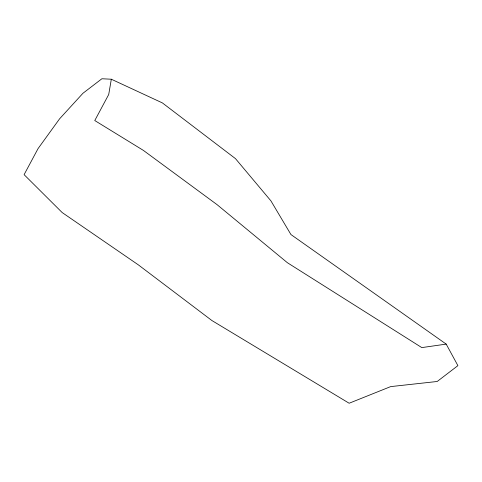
<?xml version="1.0" encoding="UTF-8"?>
<svg xmlns="http://www.w3.org/2000/svg" width="482" height="482" viewBox="0 0 482 482"><rect width="100%" height="100%" fill="white"/><g stroke="black" fill="none" stroke-linecap="round" stroke-linejoin="round"><path stroke-width="0.72" d="M111.324 79.217L108.715 94.508L94.773 120.542L143.371 150.39L217.033 204.621L287.393 262.72L421.81 347.6L446.193 344.106L457.9 365.639L437.204 381.485L390.679 386.606L349.143 403.241L211.893 320.53L138.346 264.865L62.178 212.556L24.1 174.653L38.042 148.625L59.587 118.831L82.958 93.261L101.895 78.759L111.324 79.217L162.386 102.913L235.457 158.614L270.938 200.892L290.935 234.547L446.193 344.106"/></g></svg>
